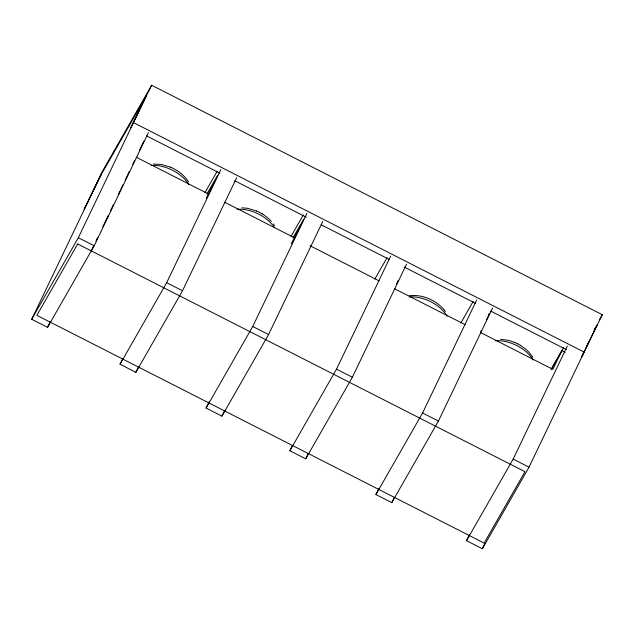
<?xml version="1.0" encoding="UTF-8"?>
<svg xmlns="http://www.w3.org/2000/svg" width="634" height="634" viewBox="0 0 634 634"><rect width="100%" height="100%" fill="white"/><g stroke="black" fill="none" stroke-linecap="round" stroke-linejoin="round"><path stroke-width="0.95" d="M31.7 319.282L99.934 176.87L146.581 95.29L78.347 237.702L31.7 319.282L47.55 327.358L94.197 245.778L148.356 132.736M101.392 174.318L84.108 209.402L102.066 171.925L151.629 85.241L602.3 314.718L581.426 357.291L583.962 351.997M145.123 97.834L130.755 127.822L151.629 85.241M47.55 327.358L50.11 322.017M91.28 250.874L93.848 245.524M95.988 241.063L97.691 237.488M102.827 226.782L108.382 215.18M110.522 210.718L113.51 204.473M118.217 194.662L119.929 191.088M120.785 189.304L122.917 184.843M125.056 180.381L129.336 171.457M132.752 164.317L134.463 160.751M139.591 150.044L143.87 141.12M236.68 177.702L182.521 290.744L135.874 372.332L120.024 364.257L122.584 358.915M206.216 198.331L217.621 175.341L206.93 194.036M120.024 364.257L166.671 282.677L220.83 169.635M135.874 372.332L138.434 366.991M322.738 221.528L268.578 334.57L221.932 416.15L206.082 408.074L209.069 401.845M291.299 243.844L303.678 219.158L292.987 237.853M206.082 408.074L252.728 326.494L306.888 213.452M221.932 416.15L224.491 410.808M406.529 264.188L352.369 377.23L305.731 458.81L289.873 450.742L292.433 445.401M289.873 450.742L336.519 369.162L390.679 256.12M305.731 458.81L308.282 453.476M396.488 284.175L398.192 280.608M492.594 308.005L438.427 421.047L391.788 502.635L375.93 494.56L378.918 488.331M375.93 494.56L422.577 412.98L476.736 299.937M391.788 502.635L394.34 497.294M481.261 330.671L480.406 332.454L552.872 369.353L561.851 350.618L565.251 352.346M486.389 319.964L489.385 313.719L488.41 315.415M594.304 329.91L597.252 324.759L529.018 467.171L482.371 548.759L466.521 540.683L469.509 534.454M466.521 540.683L513.168 459.103L567.327 346.061M482.371 548.759L484.931 543.417M586.078 347.591L589.034 341.417M593.678 331.717L595.374 328.19M204.948 192.641L217.224 171.172M291.006 236.466L303.282 214.997M374.805 279.126L387.081 257.658M460.863 322.944L473.138 301.475M551.16 369.313L561.851 350.618M551.445 369.067L563.721 347.598M599.36 319.861L602.3 314.718M409.366 295.785C421.982 294.121 435.003 299.771 443.483 309.02M153.373 164.063L161.71 164.531L170.617 167.218M241.847 207.817L247.767 208.348L256.675 211.035M500.662 339.285L508.817 340.434L514.848 342.487M170.53 167.178C177.75 170.277 184.423 175.19 188.552 181.982M256.588 210.995L259.528 212.358M514.76 342.455L517.701 343.818M133.671 122.719L584.342 352.195M146.628 135.906L219.832 173.177M234.826 180.809L306.262 217.185M321.256 224.816L389.165 259.393M404.159 267.033L475.595 303.401M490.589 311.04L566.431 349.659M136.175 157.177L208.641 194.083M224.848 202.333L294.699 237.901M310.034 245.707L379.013 280.83M394.348 288.636L465.071 324.648M78.347 237.702L94.197 245.778M166.671 282.677L182.521 290.744M252.728 326.494L268.578 334.57M336.519 369.162L352.369 377.23M422.577 412.98L438.427 421.047M513.168 459.103L529.018 467.171M520.356 345.292L525.57 348.969L529.541 352.837M262.183 213.84L267.397 217.51L271.368 221.385M517.653 343.794L520.522 345.387M259.48 212.342L262.349 213.927M529.937 353.304L532.782 357.251M443.879 309.487L445.464 311.492M273.349 223.85L274.609 225.799M409.279 296.95A28.482 16.421 25.6 0 1 447.065 316.184M495.336 340.767A28.482 16.421 25.6 0 1 533.123 360.001M237.164 209.315A28.482 16.421 25.6 0 1 274.086 227.146M151.106 165.49A28.482 16.421 25.6 0 1 188.884 184.732M77.697 243.955L36.883 315.344L484.154 543.084L524.968 471.696L77.697 243.955"/></g></svg>
